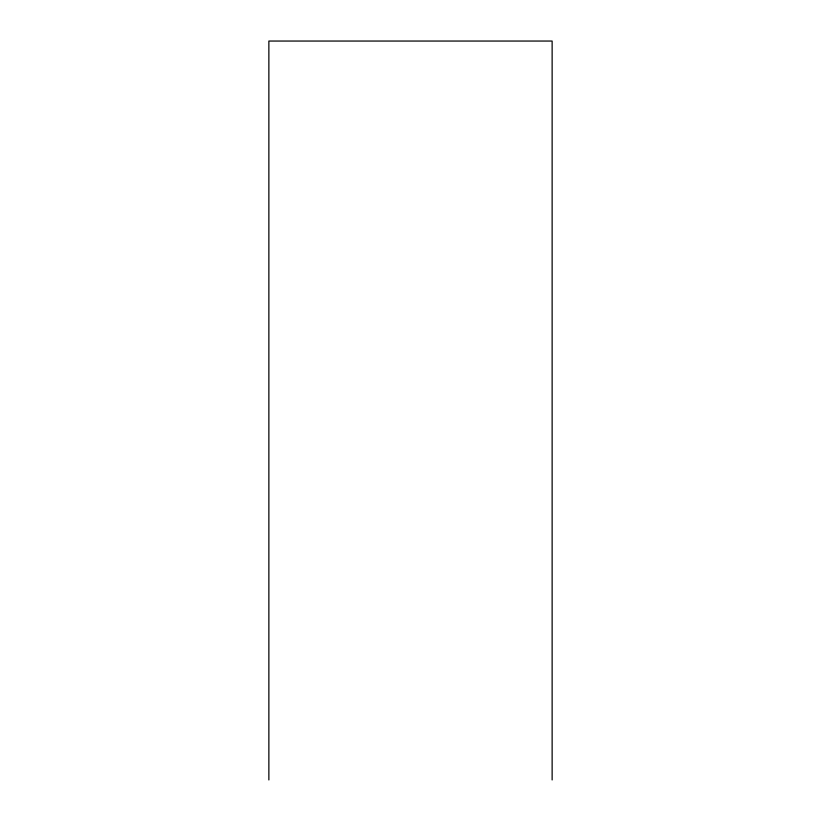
<?xml version="1.0" encoding="UTF-8"?>
<svg xmlns="http://www.w3.org/2000/svg" width="821" height="821" viewBox="0 0 821 821"><rect width="100%" height="100%" fill="white"/><g stroke="black" fill="none" stroke-linecap="round" stroke-linejoin="round"><path stroke-width="1.23" d="M552.133 779.95L552.133 41.05L268.867 41.05L268.867 779.95"/></g></svg>
